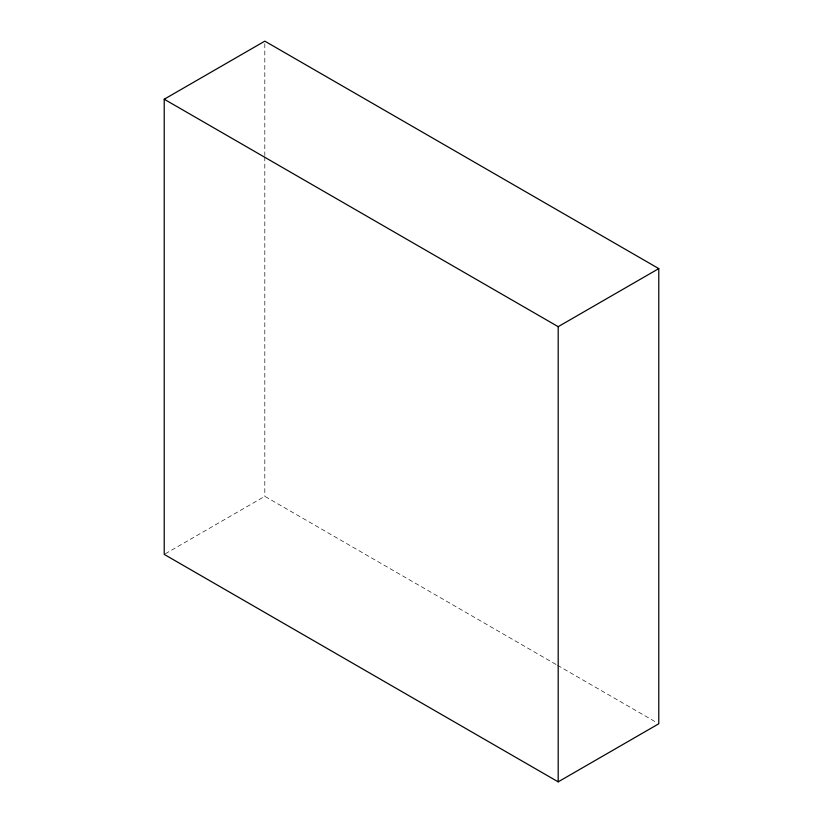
<?xml version="1.0" encoding="UTF-8"?>
<svg xmlns="http://www.w3.org/2000/svg" width="823" height="823" viewBox="0 0 823 823"><rect width="100%" height="100%" fill="white"/><g stroke="black" fill="none" stroke-linecap="round" stroke-linejoin="round"><path stroke-width="0.62" stroke-dasharray="4.12 3.09" d="M165.32 553.756L264.811 496.32L556.389 664.665M557.51 665.303L656.559 722.491M264.811 43.722L264.811 155.588M264.811 156.874L264.811 496.32"/><path stroke-width="1.23" d="M164.219 99.223L264.811 41.15L658.781 268.607L658.781 723.777L558.189 781.85L164.219 554.393L164.219 99.223L558.189 326.68L658.781 268.607M558.189 326.68L558.189 781.85"/></g></svg>
